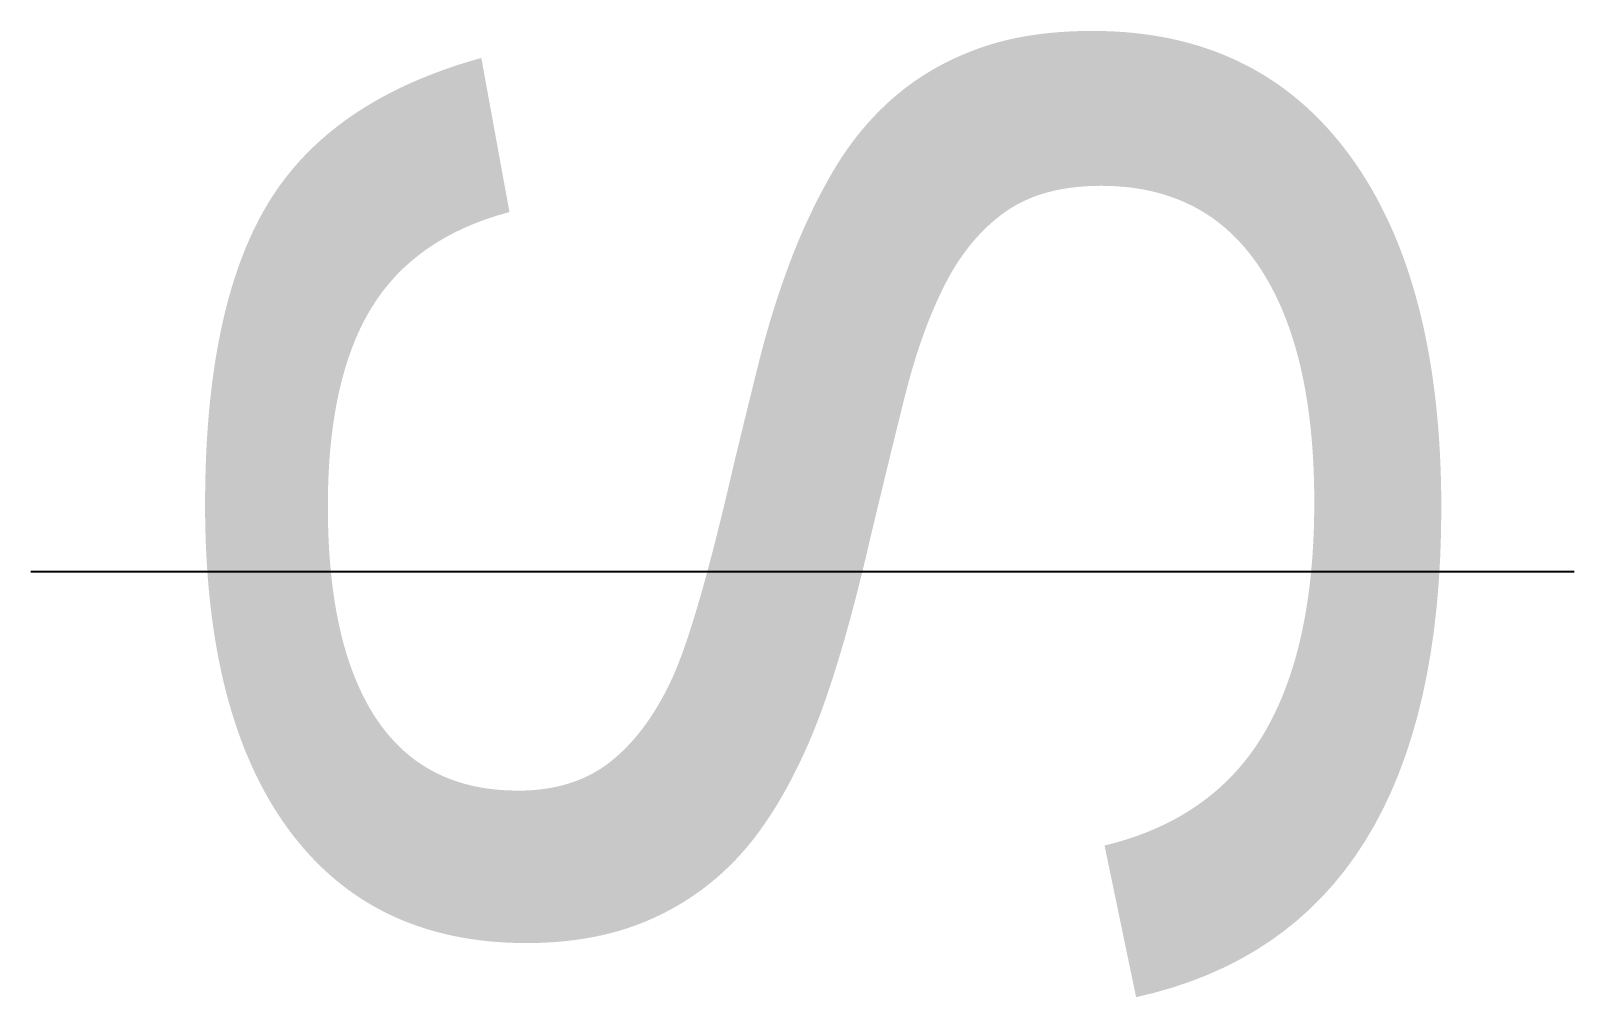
# Model space of a CAD drawing. Header units: millimetres. Extents: x 6109 to 6289, y 8140 to 8252.
import ezdxf

# ---------------------------------------------------------------- set-up
doc = ezdxf.new("R2010")
doc.units = ezdxf.units.MM
doc.header["$LTSCALE"] = 20
doc.layers.add('Electrical', color=50, linetype='Continuous')
doc.styles.get("Standard").update_dxf_attribs({"font": 'Arial.ttf'})

msp = doc.modelspace()

# ---------------------------------------------------------------- linework, layer by layer
at = {"layer": 'Electrical', "lineweight": -3}
msp.add_line((6289.01, 8189.27), (6109.15, 8189.27), dxfattribs=at)

# ---------------------------------------------------------------- texts
at = {"layer": 'Electrical', "lineweight": -3, "insert": (6131.54, 8130.82), "char_height": 140, "attachment_point": 1, "rotation": 90}
msp.add_mtext_dynamic_manual_height_columns('S', width=348.6169, gutter_width=8.75, heights=[0], dxfattribs=at)

doc.saveas('drawing.dxf')
